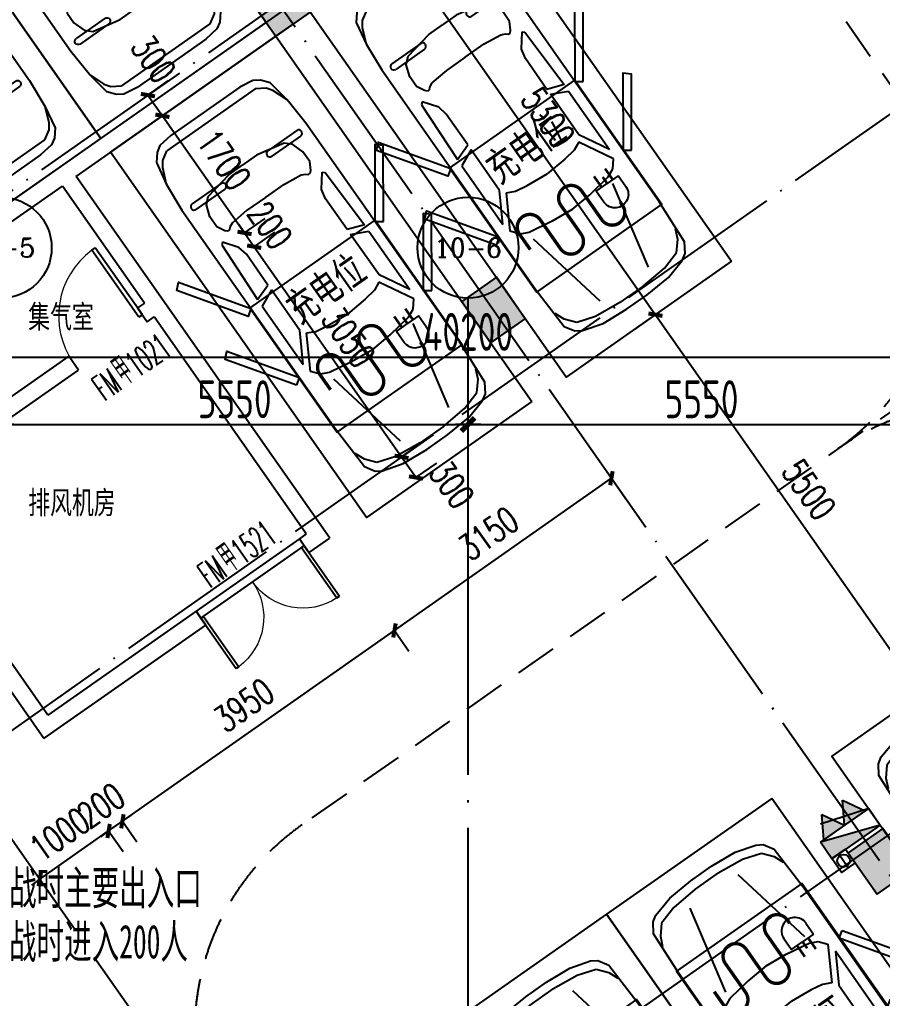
# Model space of a CAD drawing. Header units: millimetres. Extents: x 12325263 to 13848842, y -1463133 to 573208.
# Drawn here: x 12522446 to 12532703, y -1324169 to -1312538 of the extents above; entities that cross this region are included whole.
import ezdxf
from ezdxf.enums import TextEntityAlignment as Align

# ---------------------------------------------------------------- set-up
doc = ezdxf.new("R2010")
doc.units = ezdxf.units.MM
doc.header["$LTSCALE"] = 1000
for name, pattern in [('DASHED2', [0.375, 0.25, -0.125]), ('DOTE', [2.4200000000000004, 2, -0.2, 0.02, -0.2]), ('地下室负三层平面图$0$-3F平面$0$$AUDIT_BAD_LTYPE2', [0]), ('地下室轴网$0$DOTE', [2.4200000000000004, 2, -0.2, 0.02, -0.2])]:
    doc.linetypes.add(name, pattern=pattern)
for name, color, linetype in [('#s-灭火器', 20, 'Continuous'), ('A-ANNO-DIMS', 83, 'Continuous'), ('A-ANNO-TEXT', 7, 'Continuous'), ('A-WALL', 5, 'Continuous'), ('A-WALL-PATT', 8, 'Continuous'), ('AXIS', 3, 'Continuous'), ('AXIS_TEXT', 7, 'Continuous'), ('DOOR_FIRE', 1, 'Continuous'), ('DOOR_FIRE_TEXT', 7, 'Continuous'), ('DOTE', 16, 'DOTE'), ('EQUIP_消火栓', 7, 'Continuous'), ('G-合 -3F地下室墙柱$0$COLUMN', 6, 'Continuous'), ('PUB_DIM', 83, 'Continuous'), ('PUB_HATCH', 8, 'Continuous'), ('VPIPE-消防中', 3, 'Continuous'), ('人防墙', 6, 'Continuous'), ('地下室轴网$0$DIM-AXISDOWN', 16, 'Continuous'), ('水条件', 1, 'Continuous'), ('车道中心线', 6, 'Continuous'), ('酒店机动车位', 153, 'Continuous')]:
    doc.layers.add(name, color=color, linetype=linetype)
doc.layers.add('人防文字', color=3, linetype='Continuous', lineweight=15)
doc.styles.add('_TCH_AXIS', font='COMPLEX', dxfattribs={"bigfont": 'GBCBIG'})
doc.styles.add('_TCH_DIM_T3', font='SIMPLEX.shx', dxfattribs={"width": 0.7058823529411765, "bigfont": 'GBCBIG.shx'})
doc.styles.add('_TCH_WINDOW', font='SIMPLEX', dxfattribs={"width": 0.7, "height": 3.5, "bigfont": 'GBCBIG'})
doc.styles.add('COMPLEX', font='COMPLEX')
doc.styles.add('TITXV', font='', dxfattribs={"width": 0.7})
doc.styles.add('YQ_DIM', font='SUPEROS.SHX', dxfattribs={"width": 0.8, "bigfont": 'HZDX.SHX'})
doc.styles.add('标注宋体', font='', dxfattribs={"width": 0.6})
doc.styles.add('黑体', font='simhei.ttf', dxfattribs={"width": 0.7})
doc.styles.get('TITXV').set_extended_font_data('SimSun')
doc.styles.get('标注宋体').set_extended_font_data('NSimSun')
doc.dimstyles.new('_TCH_ARCH&&120', dxfattribs={"dimtxt": 306, "dimasz": 120, "dimexe": 300, "dimexo": 360, "dimgap": 147, "dimtad": 1, "dimdec": 0, "dimzin": 0, "dimdsep": 46, "dimtxsty": '_TCH_DIM_T3', "dimblk": 'ARCHTICK', "dimcen": 0.09, "dimclrt": 7, "dimazin": 2, "dimtfac": 1, "dimtdec": 0, "dimtix": 1, "dimtmove": 2, "dimatfit": 3, "dimfxl": 1, "dimfxlon": 1, "dimtolj": 1, "dimtzin": 0, "dimarcsym": 0})
doc.dimstyles.new('yq150', dxfattribs={"dimscale": 150, "dimtxt": 3, "dimasz": 1, "dimexe": 1.5, "dimexo": 2, "dimgap": 0.5, "dimtad": 1, "dimdec": 0, "dimdsep": 46, "dimtxsty": 'YQ_DIM', "dimblk": 'adgshgYQTICK', "dimcen": 0, "dimclrd": 256, "dimclre": 256, "dimclrt": 7, "dimadec": 1, "dimazin": 2, "dimtfac": 1, "dimtdec": 0, "dimtix": 1, "dimtmove": 2, "dimatfit": 2, "dimfxl": 1, "dimtolj": 1, "dimtzin": 0, "dimarcsym": 0})

# ---------------------------------------------------------------- blocks, each defined once
blk = doc.blocks.new('asdgafgf20230228-rf3')
at = {"layer": '人防文字', "style": '标注宋体', "width": 0.6}
for s, p in [('战时主要出入口', (-20655.55906271935, 37281.57346089603)), ('战时进入200人', (-20655.55906271935, 36643.9378837815))]:
    blk.add_text(s, height=400, dxfattribs=at).set_placement(p)
blk = doc.blocks.new('asdgg_AXISO')
blk.add_circle((0, 0), 0.5)
at = {"layer": 'AXIS_TEXT', "style": 'COMPLEX'}
blk.add_attdef('A', text='', height=0.56, dxfattribs=at).set_placement((-0.25, -0.28), (0.25, -0.28), align=Align.FIT)
blk = doc.blocks.new('adgshgYQTICK')
blk.add_line((-1, 1.110223024625157e-16), (1, 1.110223024625157e-16))
at = {"const_width": 0.4}
blk.add_lwpolyline([(0.5303300858899105, 0.5303300858899106), (-0.5303300858899106, -0.5303300858899105)], dxfattribs=at)
blk = doc.blocks.new('*D1287')
at = {"layer": 'AXIS', "lineweight": -2, "transparency": 16777216}
for p, q in [((144711.1734579781, 113378.3628721326), (144153.4447473076, 116554.7702354298)), ((104745.8088960349, 109406.948076952), (144044.6161756143, 116307.2195497446)), ((105116.8864244165, 106426.2096589429), (104559.157713746, 109602.6170222401))]:
    blk.add_line(p, q, dxfattribs=at)
at = {"layer": 'Defpoints', "color": 0, "transparency": 16777216}
for p in [(144192.3560526054, 116333.1604199431), (144763.0551983751, 113082.8831181504, -1.230950330997948e-06), (105168.7681648135, 106130.7299049607, -1.242866858092498e-06)]:
    blk.add_point(p, dxfattribs=at)
at = {"layer": 'AXIS', "lineweight": -2, "transparency": 16777216, "xscale": 150, "yscale": 150, "zscale": 150}
for p, rotation in [((144192.3560526054, 116333.1604199431), 9.958750733870078), ((104598.0690190438, 109381.0072067535), 189.9587507338701)]:
    blk.add_blockref('adgshgYQTICK', p, dxfattribs=dict(at, rotation=rotation))
at = {"layer": 'AXIS', "color": 7, "transparency": 16777216, "insert": (124343.3307954276, 113152.5635673305), "char_height": 450, "attachment_point": 5, "rotation": 9.958750733870081, "style": 'YQ_DIM'}
blk.add_mtext('\\A1;40200', dxfattribs=at)
blk = doc.blocks.new('*D1290')
at = {"layer": 'AXIS', "lineweight": -2, "transparency": 16777216}
for p, q in [((119447.6544924965, 108942.4740686497), (119028.2770928014, 111330.9354027824)), ((114831.9785909477, 110365.687308248), (118919.4485211087, 111083.384717097)), ((115064.7048083535, 108172.894919403), (114645.3274086584, 110561.3562535357))]:
    blk.add_line(p, q, dxfattribs=at)
at = {"layer": 'Defpoints', "color": 0, "transparency": 16777216}
for p in [(119067.1883980997, 111109.3255872958), (119499.5362328943, 108646.9943146677, -1.238504494074893e-06), (115116.5865487512, 107877.415165421, -1.239815060378991e-06)]:
    blk.add_point(p, dxfattribs=at)
at = {"layer": 'AXIS', "lineweight": -2, "transparency": 16777216, "xscale": 150, "yscale": 150, "zscale": 150}
for p, rotation in [((119067.1883980997, 111109.3255872958), 9.958750734015279), ((114684.2387139567, 110339.7464380492), 189.9587507340153)]:
    blk.add_blockref('adgshgYQTICK', p, dxfattribs=dict(at, rotation=rotation))
at = {"layer": 'AXIS', "color": 7, "transparency": 16777216, "insert": (116823.8318156305, 111020.0157666546), "char_height": 450, "attachment_point": 5, "rotation": 9.95875073401528, "style": 'YQ_DIM'}
blk.add_mtext('\\A1;4450', dxfattribs=at)
blk = doc.blocks.new('*D1291')
at = {"layer": 'AXIS', "lineweight": -2, "transparency": 16777216}
for p, q in [((124914.0299410882, 109902.2862658596), (124494.6525387765, 112290.7476152305)), ((119214.9282724766, 111135.2664727298), (124385.8239670779, 112043.1969295477)), ((119447.6544925036, 108942.474068651), (119028.277090192, 111330.9354180219))]:
    blk.add_line(p, q, dxfattribs=at)
at = {"layer": 'Defpoints', "color": 0, "transparency": 16777216}
for p in [(124533.5638440695, 112069.1377997431), (124965.9116814788, 109606.8065118763, -1.23686996756166e-06), (119499.5362328943, 108646.9943146677, -1.238504494074893e-06)]:
    blk.add_point(p, dxfattribs=at)
at = {"layer": 'AXIS', "lineweight": -2, "transparency": 16777216, "xscale": 150, "yscale": 150, "zscale": 150}
for p, rotation in [((124533.5638440695, 112069.1377997431), 9.958750732640985), ((119067.188395485, 111109.3256025344), 189.958750732641)]:
    blk.add_blockref('adgshgYQTICK', p, dxfattribs=dict(at, rotation=rotation))
at = {"layer": 'AXIS', "color": 7, "transparency": 16777216, "insert": (121748.4943793865, 111884.711455122), "char_height": 450, "attachment_point": 5, "rotation": 9.958750732640983, "style": 'YQ_DIM'}
blk.add_mtext('\\A1;5550', dxfattribs=at)
blk = doc.blocks.new('*D1292')
at = {"layer": 'AXIS', "lineweight": -2, "transparency": 16777216}
for p, q in [((130380.4053899115, 110862.0984630681), (129961.0279900443, 113250.5597986217)), ((124681.3037235064, 112095.0786561199), (129852.1994183438, 113003.0091129396)), ((124914.0299410904, 109902.28626586), (124494.6525412232, 112290.7476014135))]:
    blk.add_line(p, q, dxfattribs=at)
at = {"layer": 'Defpoints', "color": 0, "transparency": 16777216}
for p in [(129999.9392953357, 113028.9499831339), (130432.2871303, 110566.6187090845, -1.23523544104756e-06), (124965.9116814788, 109606.8065118763, -1.23686996756166e-06)]:
    blk.add_point(p, dxfattribs=at)
at = {"layer": 'AXIS', "lineweight": -2, "transparency": 16777216, "xscale": 150, "yscale": 150, "zscale": 150}
for p, rotation in [((129999.9392953357, 113028.9499831339), 9.958750732213925), ((124533.5638465145, 112069.1377859257), 189.9587507322139)]:
    blk.add_blockref('adgshgYQTICK', p, dxfattribs=dict(at, rotation=rotation))
at = {"layer": 'AXIS', "color": 7, "transparency": 16777216, "insert": (127214.8698305366, 112844.5236385135), "char_height": 450, "attachment_point": 5, "rotation": 9.958750732213922, "style": 'YQ_DIM'}
blk.add_mtext('\\A1;5550', dxfattribs=at)
blk = doc.blocks.new('asdfasdgdrg')
at = {"layer": '车道中心线', "linetype": 'DASHED2', "ltscale": 2}
for p, q in [((-72778.13695040718, 8923.292491049506), (-59599.64022047445, -9868.7422033865)), ((-55744.39410283603, 4868.515648598783), (-74078.34190646559, -7988.733454259345))]:
    blk.add_line(p, q, dxfattribs=at)
for centre, start, end in [((-69435.27684250101, -1068.468341067899), 305.0412492468175, 35.04124922823592), ((-65990.28069886193, -5980.901706549805), 35.04124922823592, 125.0412492468176), ((-72355.84170938656, -10444.94864659547), 125.0412492468176, 180)]:
    blk.add_arc(centre, 3000, start, end, dxfattribs=at)
blk = doc.blocks.new('asdfsfsdf')
at = {"color": 253, "linetype": '地下室负三层平面图$0$-3F平面$0$$AUDIT_BAD_LTYPE2', "transparency": 33554559, "extrusion": (0.0004477907748714072, 3.529959095306893e-16, 0.999999899741706)}
for p, q in [((-168.7499837987125, -110.000000001397, 0.07556469346370548), (-499.9999510645866, -141.1764707579277, 0.2238953878532797)), ((168.7499823644757, -109.9999999995343, -0.07556469305539444), (-168.7499837987125, -110.000000001397, 0.07556469346370548)), ((168.7499823644757, -109.9999999995343, -0.07556469305539444), (499.999950107187, -141.1764707579277, -0.2238953876585836)), ((-724.9999280292541, -211.764705659356, 0.3246483119859617), (-824.9999170508236, -329.4117646231316, 0.3694273889297957)), ((-499.9999510645866, -141.1764707579277, 0.2238953878532797), (-724.9999280292541, -211.764705659356, 0.3246483119859617)), ((499.999950107187, -141.1764707579277, -0.2238953876585836), (724.9999261181802, -211.7647058977745, -0.3246483115967724)), ((724.9999261181802, -211.7647058977745, -0.3246483115967724), (824.9999175239354, -329.4117646231316, -0.3694273894917245)), ((-824.9999170508236, -329.4117646231316, 0.3694273889297957), (-874.99991251342, -447.0588235869072, 0.3918169277702976)), ((-349.9999665804207, -258.8235292448662, 0.1567267717199455), (-574.9999421145767, -1317.647058726754, 0.2574796953287081)), ((349.9999641925097, -258.8235292430036, -0.1567267711171998), (574.9999411571771, -1317.647058724891, -0.2574796952492556)), ((824.9999175239354, -329.4117646231316, -0.3694273894917245), (874.9999125096947, -447.0588235869072, -0.3918169281189517)), ((-274.9999726694077, -1364.705882550683, 0.1231424633135522), (-574.9999425914139, -1411.764705897775, 0.2574796953093296)), ((2.365559339523315e-07, -1341.176470519509), (-274.9999726694077, -1364.705882550683, 0.1231424633135522)), ((2.365559339523315e-07, -1341.176470519509), (274.9999717120081, -1364.705882312264, -0.1231424628849248)), ((274.9999717120081, -1364.705882312264, -0.1231424628849248), (574.9999416340142, -1411.764705897775, -0.2574796953464441)), ((-674.9999320898205, -1458.823529244866, 0.3022587728158986), (-749.9999260008335, -1552.941176654305, 0.3358430815717435)), ((-574.9999425914139, -1411.764705897775, 0.2574796953093296), (-674.9999320898205, -1458.823529244866, 0.3022587728158986)), ((574.9999416340142, -1411.764705897775, -0.2574796953464441), (674.9999316073954, -1458.823529481422, -0.3022587727170486)), ((674.9999316073954, -1458.823529481422, -0.3022587727170486), (749.9999240897596, -1552.941176414024, -0.3358430809488905)), ((-749.9999260008335, -1552.941176654305, 0.3358430815717435), (-524.9999480806291, -1952.941176654305, 0.2350901571286059)), ((749.9999240897596, -1552.941176414024, -0.3358430809488905), (524.9999452158809, -1952.941176415887, -0.2350901560785282)), ((-774.9999220632017, -2517.647058726754, 0.3470378507689607), (-774.9999220632017, -1670.588235379662, 0.3470378503031141)), ((-774.9999220632017, -1670.588235379662, 0.3470378503031141), (-574.9999421145767, -2023.529411557596, 0.257479695328853)), ((774.9999230131507, -1670.588235379662, -0.3470378509613082), (574.9999421108514, -2023.529411794152, -0.2574796950939764)), ((774.9999225363135, -2517.64705896331, -0.3470378506309664), (774.9999230131507, -1670.588235379662, -0.3470378509613082)), ((-274.9999731462449, -1882.35294127604, 0.1231424632944275), (2.365559339523315e-07, -1858.823529244866)), ((274.9999717120081, -1882.352941035759, -0.1231424628847421), (2.365559339523315e-07, -1858.823529244866)), ((-524.9999480806291, -1952.941176654305, 0.2350901571286059), (-424.9999581072479, -1905.882352830376, 0.1903110794088359)), ((-424.9999581072479, -1905.882352830376, 0.1903110794088359), (-274.9999731462449, -1882.35294127604, 0.1231424632944275)), ((424.999956196174, -1905.882352830376, -0.1903110785527894), (274.9999717120081, -1882.352941035759, -0.1231424628847421)), ((524.9999452158809, -1952.941176415887, -0.2350901560785282), (424.999956196174, -1905.882352830376, -0.1903110785527894)), ((-574.9999421145767, -2023.529411557596, 0.257479695328853), (-574.9999421145767, -2611.764705659356, 0.2574796952125222)), ((574.9999421108514, -2023.529411794152, -0.2574796950939764), (574.9999411571771, -2611.764705897775, -0.2574796951324972)), ((-574.9999421145767, -2611.764705659356, 0.2574796952125222), (-774.9999220632017, -2517.647058726754, 0.3470378507689607)), ((574.9999411571771, -2611.764705897775, -0.2574796951324972), (774.9999225363135, -2517.64705896331, -0.3470378506309664)), ((-774.9999215863645, -2611.764705899637, 0.3470378500898093), (-574.9999416377395, -2682.35294127604, 0.2574796952319682)), ((-749.9999255239964, -3388.235294345301, 0.3358430813588681), (-774.9999215863645, -2611.764705899637, 0.3470378500898093)), ((774.9999225363135, -2611.764705659356, -0.3470378507473485), (574.9999416340142, -2682.35294127604, -0.2574796952294666)), ((749.9999245665967, -3388.235294343438, -0.3358430809290396), (774.9999225363135, -2611.764705659356, -0.3470378507473485)), ((-574.9999416377395, -2682.35294127604, 0.2574796952319682), (-574.9999421145767, -3129.41176486155, 0.257479695562074)), ((574.9999416340142, -2682.35294127604, -0.2574796952294666), (574.9999416340142, -3129.411764621269, -0.2574796948800628)), ((-574.9999421145767, -3129.41176486155, 0.257479695562074), (-599.9999405629933, -3247.058823586907, 0.2686744650115782)), ((574.9999416340142, -3129.411764621269, -0.2574796948800628), (599.9999391268939, -3247.058823586907, -0.2686744647175814)), ((-599.9999405629933, -3247.058823586907, 0.2686744650115782), (-724.9999270755798, -3411.764705897775, 0.324648311792771)), ((599.9999391268939, -3247.058823586907, -0.2686744647175814), (724.9999275486916, -3411.764705897775, -0.3246483115377303)), ((-724.9999270755798, -3411.764705897775, 0.324648311792771), (-749.9999255239964, -3388.235294345301, 0.3358430813588681)), ((-599.9999405629933, -3482.352941274177, 0.2686744655939557), (-624.9999380558729, -3505.882353068795, 0.2798692348493339)), ((-574.9999421145767, -3482.35294127604, 0.2574796953293679), (-599.9999405629933, -3482.352941274177, 0.2686744655939557)), ((-549.9999470058829, -3505.882352830376, 0.2462849269087827), (-574.9999421145767, -3482.35294127604, 0.2574796953293679)), ((549.9999441411346, -3505.882352830376, -0.2462849258573907), (574.9999416340142, -3482.35294127604, -0.2574796952294021)), ((574.9999416340142, -3482.35294127604, -0.2574796952294021), (599.9999391268939, -3482.352941274177, -0.2686744647174983)), ((599.9999391268939, -3482.352941274177, -0.2686744647174983), (624.9999351911247, -3505.882352830376, -0.2798692334487053)), ((724.9999275486916, -3411.764705897775, -0.3246483115377303), (749.9999245665967, -3388.235294343438, -0.3358430809290396)), ((-624.9999380558729, -3505.882353068795, 0.2798692348493339), (-674.9999320898205, -3599.999999762978, 0.3022587729329561)), ((-674.9999320898205, -3599.999999762978, 0.3022587729329561), (-674.9999320898205, -3741.17647075979, 0.3022587729329017)), ((-499.9999496340752, -3529.41176486155, 0.2238953872139153), (-549.9999470058829, -3505.882352830376, 0.2462849269087827)), ((-274.9999731462449, -3552.941176415887, 0.1231424632950173), (-499.9999496340752, -3529.41176486155, 0.2238953872139153)), ((7.133930921554565e-07, -3552.941176654305), (-274.9999731462449, -3552.941176415887, 0.1231424632950173)), ((7.133930921554565e-07, -3552.941176654305), (274.9999726656824, -3552.941176415887, -0.1231424630783778)), ((274.9999726656824, -3552.941176415887, -0.1231424630783778), (499.999950107187, -3529.41176486155, -0.2238953881230394)), ((499.999950107187, -3529.41176486155, -0.2238953881230394), (549.9999441411346, -3505.882352830376, -0.2462849258573907)), ((624.9999351911247, -3505.882352830376, -0.2798692334487053), (674.9999311305583, -3600.000000001397, -0.3022587726192891)), ((674.9999311305583, -3600.000000001397, -0.3022587726192891), (674.9999316073954, -3741.176470281091, -0.3022587730655932)), ((-674.9999320898205, -3741.17647075979, 0.3022587729329017), (-624.9999380558729, -3882.352941037621, 0.2798692345000124)), ((674.9999316073954, -3741.176470281091, -0.3022587730655932), (624.9999351911247, -3882.352941037621, -0.2798692334484588)), ((-624.9999380558729, -3882.352941037621, 0.2798692345000124), (-549.9999460522085, -3952.941176414024, 0.2462849269474509)), ((-549.9999460522085, -3952.941176414024, 0.2462849269474509), (-199.9999792352319, -4023.529411794152, 0.08955815500490981)), ((549.9999450948089, -3952.941176654305, -0.2462849259351472), (199.9999801851809, -4023.529411553871, -0.08955815519579101)), ((624.9999351911247, -3882.352941037621, -0.2798692334484588), (549.9999450948089, -3952.941176654305, -0.2462849259351472)), ((-199.9999792352319, -4023.529411794152, 0.08955815500490981), (2.365559339523315e-07, -4023.529411553871)), ((199.9999801851809, -4023.529411553871, -0.08955815519579101), (2.365559339523315e-07, -4023.529411553871)), ((-874.9999120365828, -4352.941176656168, 0.3918169277909837), (-799.9999205116183, -4541.176470521372, 0.3582326202192607)), ((874.9999125096947, -4352.941176414024, -0.3918169282337609), (799.9999190755188, -4541.176470757928, -0.3582326193421601)), ((-799.9999205116183, -4541.176470521372, 0.3582326202192607), (-749.9999260008335, -4611.764706136193, 0.3358430813398884)), ((-749.9999260008335, -4611.764706136193, 0.3358430813398884), (-641.2499364260584, -4680.000000241678, 0.2871458345919543)), ((749.9999240897596, -4611.764706136193, -0.3358430808314997), (641.249935945496, -4680.000000001397, -0.2871458343748414)), ((799.9999190755188, -4541.176470757928, -0.3582326193421601), (749.9999240897596, -4611.764706136193, -0.3358430808314997)), ((641.249935945496, -4680.000000001397, -0.2871458343748414), (-641.2499364260584, -4680.000000241678, 0.2871458345919543))]:
    blk.add_line(p, q, dxfattribs=at)
for points in [[(-474.9999997620226, -23.52941179275513), (-149.9999997613286, -7.049211745248385e-29), (149.9999997613286, 7.049211745248385e-29), (474.9999992851854, -23.52941203117371), (724.9999997609804, -94.11764716915788), (799.9999992858793, -141.1764707565308), (875.0000002394273, -258.8235292453319), (899.9999983314156, -823.5294117927554), (899.99999928509, -4000.000000238419), (875.0000002394273, -4352.941176414491), (824.9999992870789, -4635.294117448852), (750.0000002408798, -4729.411765098573), (674.9999992854691, -4776.470588445664), (500.0000002381968, -4800.000000000001), (-500.000000715034, -4800.000000000001), (-674.9999997604438, -4776.470588210971), (-750.0000007158543, -4729.411765098573), (-825.0000007175906, -4635.294117927552), (-874.9999997607275, -4352.941176654772), (-900.0000007137389, -4000.000000238419), (-900.0000007156016, -823.5294117927554), (-874.999999285753, -258.8235297203065), (-800.0000007145284, -141.1764707602561), (-724.9999997591177, -94.11764669418336)], [(-981.91520381036, -1513.230591773987), (-1500.00000071459, -2253.132360218093), (-1425.335413217106, -2320.844957351685), (-900.0000007156016, -1570.588235139847)]]:
    blk.add_lwpolyline(points, close=True, dxfattribs=at)
for points, elevation in [([(981.915204765897, -1513.230591773987), (1499.999998807242, -2253.132359979675), (1425.335412263431, -2320.844957351685), (899.9999988082526, -1570.588235378266)], 1.176665431756874e-10), ([(-900.0000007156016, -2570.588235378266), (-981.9152042871972, -2513.230591535569), (-1500.00000071459, -3253.132359743119), (-1425.335413217105, -3320.844957351685)], -1.149049744242348e-10), ([(981.915204765897, -2513.230591773987), (1499.99999785543, -3253.132359743119), (1425.335412265294, -3320.844957351685), (899.9999992850899, -2570.588235378266)], 1.171056029924955e-10)]:
    blk.add_lwpolyline(points, close=True, dxfattribs=dict(at, elevation=elevation))
blk = doc.blocks.new('车位')
h = blk.add_hatch()
h.set_pattern_fill('ANSI31', color=256, scale=999.9999999999999, angle=-2.394345736421314e-08)
h.set_pattern_definition([(44.99999997605653, (-2400.000001788139, -5299.987687110901), (-1122.532014664547, 1122.532015602742), [])])
h.paths.add_polyline_path([(1879.999998450279, -3854.664422988892), (1879.999998569489, -3694.664422988892), (1719.999998450279, -3694.664423465729), (1559.999998569489, -3694.664422988892), (1559.999998569489, -3854.664422988892, 0.9898630017247371)])
for p, q in [((399.9999972712249, -1099.999999266118), (399.9999972712249, -1099.999999266118)), ((860.0160205308348, -1059.999999538064), (440.0000015441328, -1059.999999726191)), ((860.0160163957626, -1139.999999061227), (439.9999974090606, -1139.999999249354)), ((1499.999997032806, -1100.000607695431), (1499.999997032806, -1100.000607695431)), ((1959.999996932223, -1140), (1539.779563577846, -1140.000000188127)), ((1960.220432037488, -1060.000607967377), (1539.99999868311, -1060.000607678667)), ((1999.999996913597, -1099.999999981374), (1999.999996913597, -1099.999999981374)), ((1879.999998569489, -3694.664422988892), (1719.999998450279, -3694.664423465729)), ((1879.999998450279, -3854.664422988892), (1879.999998569489, -3694.664422988892))]:
    blk.add_line(p, q)
for points in [[(2399.999996781349, -5300.000001430511), (-2.741813659667969e-06, -5299.999999046326), (0, 0), (2399.999999880791, -9.5367431640625e-07)], [(289.9999990463257, -2468.601806640625), (2109.999998927116, -2468.601807117462), (2109.99999833107, -4269.228533267975), (289.9999980926514, -4269.228532314301)]]:
    blk.add_lwpolyline(points, close=True)
at = {"const_width": 39.99999999999999}
blk.add_lwpolyline([(519.9999985694885, -3813.032121181488), (519.9999986886978, -3590.069902896881, -1), (819.9999984502792, -3590.069902420044), (819.9999982118607, -4010.994340896606, 1), (1119.999998450279, -4010.994340896606), (1119.999998569489, -3590.069902896881, -1), (1419.999998569489, -3590.069902896881), (1419.999998211861, -4010.994341373444, 1), (1719.999998450279, -4010.994341373444), (1719.999998211861, -3963.042503356934)], format="xyb", dxfattribs=at)
at = {"const_width": 30}
for points in [[(1639.999998211861, -3694.664422988892), (1639.99999833107, -3534.203485965729)], [(1719.999998450279, -3694.664423465729), (1719.99999833107, -3599.861834049225)], [(1799.999998688698, -3694.664422988892), (1799.999998450279, -3534.203485488892)]]:
    blk.add_lwpolyline(points, dxfattribs=at)
blk.add_lwpolyline([(1879.99999833107, -3851.403974533081, -1), (1559.999998569489, -3854.664422988892), (1559.999998569489, -3694.664422988892), (1719.999998450279, -3694.664423465729)], format="xyb")
for centre, radius, start, end in [((439.999996913597, -1099.999998772517), 39.99999999999999, 90, 180), ((439.999996913597, -1099.999998772517), 39.99999999999999, 180, 270), ((859.9999972712249, -1100.000002399087), 39.99999999999998, 0, 90), ((859.9999972712249, -1100.000002399087), 39.99999999999998, 270, 0), ((1539.999996555969, -1100.000607678667), 39.99999999999999, 90, 180), ((1539.999996555969, -1100.000607678667), 39.99999999999999, 180, 270), ((1959.999997390434, -1100.000000476837), 39.99999999999999, 0, 90), ((1959.999996913597, -1100.0006108284), 39.99999999999998, 0, 90), ((1959.999997390434, -1100.000000476837), 39.99999999999999, 270, 0), ((1959.999996913597, -1100.0006108284), 39.99999999999998, 270, 0)]:
    blk.add_arc(centre, radius, start, end)
at = {"xscale": -1, "rotation": 180}
blk.add_blockref('asdfsfsdf', (1200.000000184402, -5050.000001905253), dxfattribs=at)
at = {"insert": (661.5946944952011, -2614.821184158325), "char_height": 349.9999999999999, "attachment_point": 1, "rotation": 359.99999997605653, "style": '黑体'}
blk.add_mtext_dynamic_manual_height_columns('充电位', width=1328.110077857971, gutter_width=1750, heights=[0], dxfattribs=at)
blk = doc.blocks.new('管位')
at = {"layer": '水条件'}
blk.add_line((12573125.95161151, 675360.3646074757), (12573125.95161151, 675160.3646074757), dxfattribs=at)
blk.add_lwpolyline([(12573025.95161151, 675360.3646074757), (12573225.95161151, 675360.3646074757), (12573225.95161151, 675160.3646074757), (12573025.95161151, 675160.3646074757)], close=True, dxfattribs=at)
blk = doc.blocks.new('灭火器')
at = {"layer": '#s-灭火器', "ltscale": 1000}
for points in [[(292444.1076592965, 59706.6250948105), (292144.1076592965, 59706.6250948105), (292294.1076592965, 59446.81747367606)], [(292744.1076592965, 59706.6250948105), (292444.1076592965, 59706.6250948105), (292594.1076592965, 59446.81747367606)]]:
    blk.add_hatch(color=256, dxfattribs=at).paths.add_polyline_path(points)
for points in [[(292294.1076592965, 59446.81747367606), (292444.1076592965, 59706.6250948105), (292144.1076592965, 59706.6250948105)], [(292594.1076592965, 59446.81747367606), (292744.1076592965, 59706.6250948105), (292444.1076592965, 59706.6250948105)]]:
    blk.add_lwpolyline(points, close=True, dxfattribs=at)
blk = doc.blocks.new('$TWTSYS$00000508')
for p, q in [((-0.5, 0.5), (0.3236161731911125, 1.224064056863426)), ((-0.5, 0.5), (-0.5, -0.5)), ((-0.5, -0.5), (0.5, 0.5)), ((0.5, 0.5), (-0.5, 0.5)), ((0.5, -0.5), (0.5, 0.5)), ((-0.5, -0.5), (0.5, -0.5))]:
    blk.add_line(p, q)
blk.add_solid([(0.5, -0.5), (0.5, 0.5), (-0.5, -0.5)])
blk = doc.blocks.new('消火栓')
at = {"layer": '#s-灭火器', "rotation": 180.0000000000001}
blk.add_blockref('灭火器', (12864422.05702452, 734931.81413663), dxfattribs=at)
at = {"layer": 'EQUIP_消火栓', "xscale": 700, "yscale": 240, "zscale": 700}
blk.add_blockref('$TWTSYS$00000508', (12571977.94936522, 675105.1890418193), dxfattribs=at)
blk = doc.blocks.new('asdfsadfasdfsa')
at = {"layer": 'VPIPE-消防中'}
blk.add_circle((-25956.00315825082, 32904.14517957624), 75, dxfattribs=at)
at = {"xscale": -1, "rotation": 34.73443415434294}
blk.add_blockref('消火栓', (10690455.40390172, 6641604.013252579), dxfattribs=at)
at = {"layer": '水条件', "rotation": 34.73443415434289}
blk.add_blockref('管位', (-9973827.584317554, -7685860.248158249), dxfattribs=at)
blk = doc.blocks.new('_FZH')
blk.add_lwpolyline([(-0.5, -0.5), (0.5, -0.5), (0.5, 0.5), (-0.5, 0.5)], close=True)
at = {"layer": 'PUB_HATCH'}
blk.add_solid([(-0.5, -0.5), (0.5, -0.5), (-0.5, 0.5), (0.5, 0.5)], dxfattribs=at)
blk = doc.blocks.new('asdggG-合 -3F地下室墙柱')
at = {"layer": 'G-合 -3F地下室墙柱$0$COLUMN', "color": 2}
for p, xscale, yscale, zscale, rotation in [((711564484.3996896, 2542255144.363174), 500.0000011366396, 599.9999985822756, 599.9999985822756, 45.0000000869341), ((711567631.0248663, 2542251997.737999), 499.9999998722342, 599.9999986665694, 599.9999986665694, 45), ((711573287.8791126, 2542246340.883752), 499.9999989450035, 599.9999993409189, 599.9999993409189, 44.9999998744285)]:
    blk.add_blockref('_FZH', p, dxfattribs=dict(at, xscale=xscale, yscale=yscale, zscale=zscale, rotation=rotation))
blk = doc.blocks.new('asdfds')
at = {"layer": '地下室轴网$0$DIM-AXISDOWN', "linetype": '地下室轴网$0$DOTE'}
for p, q in [((711584000.5468357, 2542274660.51035), (711552746.427116, 2542243406.390613)), ((711587712.8574371, 2542270948.199748), (711556458.7377176, 2542239694.080012)), ((711551332.2135513, 2542268296.549313), (711578308.3372536, 2542241320.425611)), ((711592662.6049054, 2542265998.45228), (711561408.4851857, 2542234744.332543)), ((711545463.2272694, 2542262427.563028), (711572439.3509715, 2542235451.439326))]:
    blk.add_line(p, q, dxfattribs=at)
blk = doc.blocks.new('_ArchTick')
at = {"color": 0, "linetype": 'ByBlock', "const_width": 0.4}
blk.add_lwpolyline([(-0.5, -0.5), (0.5, 0.5)], dxfattribs=at)
blk = doc.blocks.new('*D3421')
at = {"layer": 'Defpoints', "color": 0, "transparency": 16777216}
for p in [(12527158.82240114, -1317979.533439855), (12525960.7536179, -1318453.300351436), (12526133.00284703, -1318698.921195155)]:
    blk.add_point(p, dxfattribs=at)
at = {"layer": 'PUB_DIM', "color": 0, "lineweight": -2, "transparency": 16777216}
for p, q in [((12526985.75443312, -1317734.48676216), (12527232.1948402, -1317561.662788828)), ((12526986.57317201, -1317733.912596136), (12527158.82240114, -1317979.533439855)), ((12527158.00366224, -1317980.107605879), (12527404.44406932, -1317807.283632547))]:
    blk.add_line(p, q, dxfattribs=at)
at = {"layer": 'PUB_DIM', "color": 0, "lineweight": -2, "transparency": 16777216, "xscale": 120, "yscale": 120, "zscale": 120}
for p, rotation in [((12526986.57317201, -1317733.912596136), 125.0412492705716), ((12527158.82240114, -1317979.533439855), 305.0412492705715)]:
    blk.add_blockref('_ArchTick', p, dxfattribs=dict(at, rotation=rotation))
at = {"layer": 'PUB_DIM', "color": 7, "transparency": 16777216, "insert": (12527584.96186738, -1318064.695140805), "char_height": 306, "attachment_point": 5, "rotation": 305.0412492705716, "style": '_TCH_DIM_T3'}
blk.add_mtext('\\A1;300', dxfattribs=at)
blk = doc.blocks.new('*D3422')
at = {"layer": 'Defpoints', "color": 0, "transparency": 16777216}
for p in [(12524209.5466476, -1315956.14587501), (12526986.57317201, -1317733.912596136), (12525960.7536179, -1318453.300351437)]:
    blk.add_point(p, dxfattribs=at)
at = {"layer": 'PUB_DIM', "color": 0, "lineweight": -2, "transparency": 16777216}
for p, q in [((12525234.54746281, -1315237.332285733), (12525480.98786989, -1315064.5083124)), ((12525235.36620171, -1315236.758119709), (12526986.57317201, -1317733.912596136)), ((12526985.75443312, -1317734.48676216), (12527232.1948402, -1317561.662788828))]:
    blk.add_line(p, q, dxfattribs=at)
at = {"layer": 'PUB_DIM', "color": 0, "lineweight": -2, "transparency": 16777216, "xscale": 120, "yscale": 120, "zscale": 120}
for p, rotation in [((12525235.36620171, -1315236.758119709), 125.0412492705475), ((12526986.57317201, -1317733.912596136), 305.0412492705474)]:
    blk.add_blockref('_ArchTick', p, dxfattribs=dict(at, rotation=rotation))
at = {"layer": 'PUB_DIM', "color": 7, "transparency": 16777216, "insert": (12526356.59135504, -1316313.085550615), "char_height": 306, "attachment_point": 5, "rotation": 305.04124927054744, "style": '_TCH_DIM_T3'}
blk.add_mtext('\\A1;3050', dxfattribs=at)
blk = doc.blocks.new('*D3423')
at = {"layer": 'Defpoints', "color": 0, "transparency": 16777216}
for p in [(12525235.36620171, -1315236.758119708), (12524094.71344223, -1315792.398095521), (12524209.54664759, -1315956.145875011)]:
    blk.add_point(p, dxfattribs=at)
at = {"layer": 'PUB_DIM', "color": 0, "lineweight": -2, "transparency": 16777216}
for p, q in [((12525120.53299634, -1315073.010340218), (12525051.63307342, -1314974.761672945)), ((12525119.71425745, -1315073.584506243), (12525366.15466453, -1314900.76053291)), ((12525120.53299634, -1315073.010340218), (12525235.36620171, -1315236.758119708)), ((12525234.54746281, -1315237.332285732), (12525480.98786989, -1315064.508312399)), ((12525235.36620171, -1315236.758119708), (12525304.26612463, -1315335.006786983))]:
    blk.add_line(p, q, dxfattribs=at)
at = {"layer": 'PUB_DIM', "color": 0, "lineweight": -2, "transparency": 16777216, "xscale": 120, "yscale": 120, "zscale": 120}
for p, rotation in [((12525120.53299634, -1315073.010340218), 305.0412492705865), ((12525235.36620171, -1315236.758119708), 125.0412492705865)]:
    blk.add_blockref('_ArchTick', p, dxfattribs=dict(at, rotation=rotation))
at = {"layer": 'PUB_DIM', "color": 7, "transparency": 16777216, "insert": (12525423.57126721, -1314982.634422654), "char_height": 306, "attachment_point": 5, "rotation": 305.0412492705865, "style": '_TCH_DIM_T3'}
blk.add_mtext('\\A1;200', dxfattribs=at)
blk = doc.blocks.new('*D3424')
at = {"layer": 'Defpoints', "color": 0, "transparency": 16777216}
for p in [(12523118.6312095, -1314400.541988187), (12525120.53299634, -1315073.010340218), (12524094.71344223, -1315792.39809552)]:
    blk.add_point(p, dxfattribs=at)
at = {"layer": 'PUB_DIM', "color": 0, "lineweight": -2, "transparency": 16777216}
for p, q in [((12524143.63202472, -1313681.728398911), (12524390.0724318, -1313508.904425577)), ((12524144.45076361, -1313681.154232886), (12525120.53299634, -1315073.010340218)), ((12525119.71425745, -1315073.584506243), (12525366.15466453, -1314900.76053291))]:
    blk.add_line(p, q, dxfattribs=at)
at = {"layer": 'PUB_DIM', "color": 0, "lineweight": -2, "transparency": 16777216, "xscale": 120, "yscale": 120, "zscale": 120}
for p, rotation in [((12524144.45076361, -1313681.154232886), 125.0412492705356), ((12525120.53299634, -1315073.010340218), 305.0412492705355)]:
    blk.add_blockref('_ArchTick', p, dxfattribs=dict(at, rotation=rotation))
at = {"layer": 'PUB_DIM', "color": 7, "transparency": 16777216, "insert": (12524878.11354816, -1314204.832479244), "char_height": 306, "attachment_point": 5, "rotation": 305.04124927053556, "style": '_TCH_DIM_T3'}
blk.add_mtext('\\A1;1700', dxfattribs=at)
blk = doc.blocks.new('*D3425')
at = {"layer": 'Defpoints', "color": 0, "transparency": 16777216}
for p in [(12524144.45076361, -1313681.154232887), (12522946.38198981, -1314154.921157933), (12523118.6312095, -1314400.541988187)]:
    blk.add_point(p, dxfattribs=at)
at = {"layer": 'PUB_DIM', "color": 0, "lineweight": -2, "transparency": 16777216}
for p, q in [((12523971.38280503, -1313436.107568658), (12524217.82321211, -1313263.283595324)), ((12523972.20154393, -1313435.533402633), (12524144.45076361, -1313681.154232887)), ((12524143.63202472, -1313681.728398912), (12524390.0724318, -1313508.904425578))]:
    blk.add_line(p, q, dxfattribs=at)
at = {"layer": 'PUB_DIM', "color": 0, "lineweight": -2, "transparency": 16777216, "xscale": 120, "yscale": 120, "zscale": 120}
for p, rotation in [((12523972.20154393, -1313435.533402633), 125.0412492704945), ((12524144.45076361, -1313681.154232887), 305.0412492704946)]:
    blk.add_blockref('_ArchTick', p, dxfattribs=dict(at, rotation=rotation))
at = {"layer": 'PUB_DIM', "color": 7, "transparency": 16777216, "insert": (12524037.30541406, -1313005.872087066), "char_height": 306, "attachment_point": 5, "rotation": 305.0412492704946, "style": '_TCH_DIM_T3'}
blk.add_mtext('\\A1;300', dxfattribs=at)
blk = doc.blocks.new('*D3426')
at = {"layer": 'Defpoints', "color": 0, "transparency": 16777216}
for p in [(12522735.23234539, -1321081.713064284), (12521916.5353867, -1321655.849679899), (12523504.94584395, -1322179.295213196)]:
    blk.add_point(p, dxfattribs=at)
at = {"layer": 'PUB_DIM', "color": 0, "lineweight": -2, "transparency": 16777216}
for p, q in [((12522686.24888526, -1322753.431828811), (12523504.94584395, -1322179.295213196)), ((12523504.37167793, -1322178.476474302), (12523677.19565119, -1322424.91688143)), ((12523504.94584395, -1322179.295213196), (12523603.19451125, -1322110.395290301)), ((12522686.24888526, -1322753.431828811), (12522588.00021797, -1322822.331751707)), ((12522685.67471924, -1322752.613089916), (12522858.4986925, -1322999.053497044))]:
    blk.add_line(p, q, dxfattribs=at)
at = {"layer": 'PUB_DIM', "color": 0, "lineweight": -2, "transparency": 16777216, "xscale": 120, "yscale": 120, "zscale": 120}
for p, rotation in [((12523504.94584395, -1322179.295213196), 215.0412492543541), ((12522686.24888526, -1322753.431828811), 35.0412492543541)]:
    blk.add_blockref('_ArchTick', p, dxfattribs=dict(at, rotation=rotation))
at = {"layer": 'PUB_DIM', "color": 7, "transparency": 16777216, "insert": (12522923.34755737, -1322220.741852771), "char_height": 306, "attachment_point": 5, "rotation": 35.04124925435413, "style": '_TCH_DIM_T3'}
blk.add_mtext('\\A1;1000', dxfattribs=at)
blk = doc.blocks.new('*D3427')
at = {"layer": 'Defpoints', "color": 0, "transparency": 16777216}
for p in [(12522898.98012421, -1320966.879859461), (12522735.23234539, -1321081.713064286), (12523668.69362278, -1322064.462008371)]:
    blk.add_point(p, dxfattribs=at)
at = {"layer": 'PUB_DIM', "color": 0, "lineweight": -2, "transparency": 16777216}
for p, q in [((12523504.94584395, -1322179.295213196), (12523668.69362278, -1322064.462008371)), ((12523668.11945675, -1322063.643269476), (12523840.94343001, -1322310.083676605)), ((12523668.69362278, -1322064.462008371), (12523766.94229007, -1321995.562085476)), ((12523504.94584395, -1322179.295213196), (12523406.69717666, -1322248.195136093)), ((12523504.37167793, -1322178.476474302), (12523677.19565119, -1322424.91688143))]:
    blk.add_line(p, q, dxfattribs=at)
at = {"layer": 'PUB_DIM', "color": 0, "lineweight": -2, "transparency": 16777216, "xscale": 120, "yscale": 120, "zscale": 120}
for p, rotation in [((12523668.69362278, -1322064.462008371), 215.0412492543984), ((12523504.94584395, -1322179.295213196), 35.04124925439839)]:
    blk.add_blockref('_ArchTick', p, dxfattribs=dict(at, rotation=rotation))
at = {"layer": 'PUB_DIM', "color": 7, "transparency": 16777216, "insert": (12523414.56992612, -1321876.256942549), "char_height": 306, "attachment_point": 5, "rotation": 35.04124925439837, "style": '_TCH_DIM_T3'}
blk.add_mtext('\\A1;200', dxfattribs=at)
blk = doc.blocks.new('*D3428')
at = {"layer": 'Defpoints', "color": 0, "transparency": 16777216}
for p in [(12526133.00253616, -1318698.92141316), (12526902.71603472, -1319796.503562071), (12522898.98012421, -1320966.879859461)]:
    blk.add_point(p, dxfattribs=at)
at = {"layer": 'PUB_DIM', "color": 0, "lineweight": -2, "transparency": 16777216}
for p, q in [((12523668.69362277, -1322064.462008371), (12526902.71603472, -1319796.503562071)), ((12526902.1418687, -1319795.684823178), (12527074.96584196, -1320042.125230306)), ((12523668.11945675, -1322063.643269477), (12523840.94343001, -1322310.083676605))]:
    blk.add_line(p, q, dxfattribs=at)
at = {"layer": 'PUB_DIM', "color": 0, "lineweight": -2, "transparency": 16777216, "xscale": 120, "yscale": 120, "zscale": 120}
for p, rotation in [((12526902.71603472, -1319796.503562071), 35.04124925434959), ((12523668.69362277, -1322064.462008371), 215.0412492543496)]:
    blk.add_blockref('_ArchTick', p, dxfattribs=dict(at, rotation=rotation))
at = {"layer": 'PUB_DIM', "color": 7, "transparency": 16777216, "insert": (12525113.45502151, -1320684.86111699), "char_height": 306, "attachment_point": 5, "rotation": 35.04124925434958, "style": '_TCH_DIM_T3'}
blk.add_mtext('\\A1;3950', dxfattribs=at)
blk = doc.blocks.new('*D3429')
at = {"layer": 'Defpoints', "color": 0, "transparency": 16777216}
for p in [(12528712.0682072, -1316890.271680068), (12529481.78170576, -1317987.85382898), (12526133.00253616, -1318698.92141316)]:
    blk.add_point(p, dxfattribs=at)
at = {"layer": 'PUB_DIM', "color": 0, "lineweight": -2, "transparency": 16777216}
for p, q in [((12526902.71603472, -1319796.503562071), (12529481.78170576, -1317987.85382898)), ((12529481.20753973, -1317987.035090086), (12529654.031513, -1318233.475497214)), ((12526902.1418687, -1319795.684823178), (12527074.96584196, -1320042.125230306))]:
    blk.add_line(p, q, dxfattribs=at)
at = {"layer": 'PUB_DIM', "color": 0, "lineweight": -2, "transparency": 16777216, "xscale": 120, "yscale": 120, "zscale": 120}
for p, rotation in [((12529481.78170576, -1317987.85382898), 35.04124925435376), ((12526902.71603472, -1319796.503562071), 215.0412492543538)]:
    blk.add_blockref('_ArchTick', p, dxfattribs=dict(at, rotation=rotation))
at = {"layer": 'PUB_DIM', "color": 7, "transparency": 16777216, "insert": (12528019.999063, -1318646.557027292), "char_height": 306, "attachment_point": 5, "rotation": 35.04124925435376, "style": '_TCH_DIM_T3'}
blk.add_mtext('\\A1;3150', dxfattribs=at)
blk = doc.blocks.new('*D3686')
at = {"layer": 'A-ANNO-DIMS', "color": 0, "lineweight": -2, "transparency": 16777216}
for p, q in [((12526962.93483509, -1311704.605178319), (12526716.49442792, -1311877.429151526)), ((12526962.1160962, -1311705.179344343), (12530005.19602335, -1316044.495484243)), ((12530006.01476225, -1316043.921318219), (12529759.57435508, -1316216.745291426))]:
    blk.add_line(p, q, dxfattribs=at)
at = {"layer": 'Defpoints', "color": 0, "transparency": 16777216}
for p in [(12527867.35474841, -1311070.352684332), (12530910.43467556, -1315409.668824232), (12530005.19602335, -1316044.495484243)]:
    blk.add_point(p, dxfattribs=at)
at = {"layer": 'A-ANNO-DIMS', "color": 0, "lineweight": -2, "transparency": 16777216, "xscale": 120, "yscale": 120, "zscale": 120}
for p, rotation in [((12526962.1160962, -1311705.179344343), 125.0412492410179), ((12530005.19602335, -1316044.495484243), 305.041249241018)]:
    blk.add_blockref('_ArchTick', p, dxfattribs=dict(at, rotation=rotation))
at = {"layer": 'A-ANNO-DIMS', "color": 7, "transparency": 16777216, "insert": (12528729.27772805, -1313702.587607111), "char_height": 306, "attachment_point": 5, "rotation": 305.04124924101797, "style": '_TCH_DIM_T3'}
blk.add_mtext('\\A1;5300', dxfattribs=at)
blk = doc.blocks.new('*D3687')
at = {"layer": 'A-ANNO-DIMS', "color": 0, "lineweight": -2, "transparency": 16777216}
for p, q in [((12530006.01476225, -1316043.921318222), (12529759.57435508, -1316216.745291428)), ((12530005.19602335, -1316044.495484246), (12533163.10961754, -1320547.560062139)), ((12533163.92835644, -1320546.985896115), (12532917.48794927, -1320719.809869321))]:
    blk.add_line(p, q, dxfattribs=at)
at = {"layer": 'Defpoints', "color": 0, "transparency": 16777216}
for p in [(12530910.43467557, -1315409.668824232), (12534068.34826976, -1319912.733402126), (12533163.10961754, -1320547.560062139)]:
    blk.add_point(p, dxfattribs=at)
at = {"layer": 'A-ANNO-DIMS', "color": 0, "lineweight": -2, "transparency": 16777216, "xscale": 120, "yscale": 120, "zscale": 120}
for p, rotation in [((12530005.19602335, -1316044.495484246), 125.0412492410231), ((12533163.10961754, -1320547.560062139), 305.041249241023)]:
    blk.add_blockref('_ArchTick', p, dxfattribs=dict(at, rotation=rotation))
at = {"layer": 'A-ANNO-DIMS', "color": 7, "transparency": 16777216, "insert": (12531829.77448872, -1318123.777966012), "char_height": 306, "attachment_point": 5, "rotation": 305.041249241023, "style": '_TCH_DIM_T3'}
blk.add_mtext('\\A1;5500', dxfattribs=at)
blk = doc.blocks.new('$DorLib2D$00000001')
for p, q in [((0.45, 0.9750000000000001), (0.5000000000000002, 0.9750000000000001)), ((0.45, 0), (0.45, 0.9750000000000001)), ((0.5, 0), (0.5, 0.9750000000000001)), ((0.5, 0), (0.45, 0))]:
    blk.add_line(p, q)
at = {"lineweight": 13}
blk.add_arc((0.475, 0), 0.975, 91.4692835813538, 180, dxfattribs=at)
blk = doc.blocks.new('$DorLib2D$00000002')
for p, q in [((-0.5, -5.684341886080802e-17), (-0.5000000000000007, 0.4875)), ((-0.4750000000000007, 0.4875), (-0.5000000000000007, 0.4875)), ((-0.475, -2.842170943040401e-17), (-0.4750000000000007, 0.4875)), ((0.475, -2.842170943040401e-17), (0.4750000000000007, 0.4875)), ((0.4750000000000007, 0.4875), (0.5000000000000007, 0.4875)), ((0.5, -5.684341886080802e-17), (0.5000000000000007, 0.4875)), ((-0.5, -5.684341886080802e-17), (-0.475, -2.842170943040401e-17)), ((0.5, -5.684341886080802e-17), (0.475, -2.842170943040401e-17))]:
    blk.add_line(p, q)
at = {"lineweight": 13}
for centre, start, end in [((-0.4875, -4.263256414560601e-17), 0, 88.53071641864632), ((0.4875, -4.263256414560601e-17), 91.4692835813537, 180)]:
    blk.add_arc(centre, 0.4875, start, end, dxfattribs=at)
blk = doc.blocks.new('A$C29311F2C')
at = {"layer": 'AXIS'}
blk.add_line((124965.9116814788, 109606.8065118763, -5.969542126922672e-09), (124274.1551429685, 113546.5365653004, -5.866632672538546e-09), dxfattribs=at)
at = {"layer": 'DOTE', "linetype": 'DOTE', "ltscale": 1.5}
blk.add_line((132158.9167255796, 68640.80683679238, -6.807346790301347e-09), (124965.9116814788, 109606.8065118763, -6.046796094035006e-09), dxfattribs=at)
at = {"layer": 'AXIS'}
ref = blk.add_blockref('asdgg_AXISO', (124170.3916623071, 114137.4960732438, -5.851196253600619e-09), dxfattribs=dict(at, xscale=1200.000000000001, yscale=1200.000000000001, zscale=1200.000000000001, rotation=9.95875073357416))
ref.add_attrib('A', '10-6', dxfattribs={"layer": 'AXIS_TEXT', "height": 226.4891374367756, "rotation": 9.958750740943382, "style": '_TCH_AXIS'}).set_placement((123791.6251594499, 113956.0134663557, -5.734996964967995e-09), (124588.3270000871, 114095.9021644566, -5.734996964967995e-09), align=Align.FIT)
ref = blk.add_blockref('asdgg_AXISO', (118704.0162135977, 113177.6838755574, -7.485722767700492e-09), dxfattribs=dict(at, xscale=1200.000000000001, yscale=1200.000000000001, zscale=1200.000000000001, rotation=9.95875073357416))
ref.add_attrib('A', '10-5', dxfattribs={"layer": 'AXIS_TEXT', "height": 226.4891374367756, "rotation": 9.958750743873617, "style": '_TCH_AXIS'}).set_placement((118325.2497109864, 112996.2012691466, -7.369523477767037e-09), (119121.9515513871, 113136.0899672479, -7.369523477767037e-09), align=Align.FIT)
for p1, p2, distance, picture, middle in [((105168.7681648135, 106130.7299049607, -1.196643265776073e-08), (144763.0551983751, 113082.8831181504), 3300.000008110768, '*D1287', (124343.3307954276, 113152.5635673305, 1.230900425434737e-06)), ((124965.9116814788, 109606.8065118763, -5.969542126922672e-09), (130432.2871303, 110566.6187090845, -4.335015612822587e-09), 2499.999990712011, '*D1292', (127214.8698305366, 112844.5236385135, 1.230900425434737e-06)), ((119499.5362328943, 108646.9943146677, -7.604068640155819e-09), (124965.9116814788, 109606.8065118763, -5.969542126922672e-09), 2500.000004744047, '*D1291', (121748.4943793865, 111884.711455122, 1.230900425434737e-06)), ((115116.5865487512, 107877.415165421, -8.914634944254085e-09), (119499.5362328943, 108646.9943146677, -7.604068640155819e-09), 2499.999989282781, '*D1290', (116823.8318156305, 111020.0157666546, 1.230900425434737e-06))]:
    dim = blk.add_aligned_dim(p1=p1, p2=p2, distance=distance, dimstyle='yq150', dxfattribs=at)
    dim.commit()
    dim.dimension.update_dxf_attribs({"geometry": picture, "text_midpoint": middle})

msp = doc.modelspace()

# ---------------------------------------------------------------- hatches: boundary and pattern name
at = {"layer": 'A-WALL-PATT'}
h = msp.add_hatch(dxfattribs=at)
h.set_pattern_fill('ANSI37', color=252, scale=400)
h.set_pattern_definition([(45, (0, 0), (-449.0128060534576, 449.0128060534577), []), (135, (0, 0), (-449.0128060534577, -449.0128060534576), [])])
h.paths.add_polyline_path([(12504241.55586849, -1283957.969702356), (12637591.55586849, -1283957.969702356), (12637591.55586849, -1405607.969702357), (12504241.55586849, -1405607.969702357)])
h.paths.add_polyline_path([(12536667.44397216, -1284257.519106785), (12508912.19756728, -1303721.738868847), (12510476.64282127, -1305952.577048315), (12510476.64282127, -1360683.544963154), (12523697.00987751, -1360697.49956174), (12523657.22736275, -1398386.82786861), (12613949.47046454, -1398386.680534865), (12628138.60885084, -1317575.91585782), (12611264.04117262, -1314612.999011876), (12574996.82054267, -1314612.957628954), (12574997.80363845, -1307236.807132755), (12568296.80851373, -1307236.814778964), (12568296.81176471, -1310085.914022335), (12554779.15267792, -1310084.112384246)], flags=16)

# ---------------------------------------------------------------- linework, layer by layer
at = {"layer": 'A-WALL'}
for p, q in [((12522921.92412322, -1314294.210797165), (12527752.52167398, -1310906.605073109)), ((12523118.6312095, -1314400.541988185), (12527949.22876056, -1311012.936263764)), ((12518746.35062043, -1317222.460677492), (12522921.92412322, -1314294.210797165)), ((12524152.12994692, -1315874.272071712), (12523118.6312095, -1314400.541988185)), ((12518861.18381344, -1317386.208464597), (12522954.88342228, -1314515.375181041)), ((12523930.96556265, -1315907.231371071), (12522954.88342228, -1314515.375181041)), ((12523930.96556265, -1315907.231371071), (12523849.0916697, -1315964.647967346)), ((12526133.00253616, -1318698.921413159), (12524152.12994692, -1315874.272071712)), ((12523849.0916697, -1315964.647967346), (12523963.92486313, -1316128.395755039)), ((12523963.92486313, -1316128.395755039), (12524045.79875655, -1316070.979158603)), ((12525854.42153673, -1318650.006791534), (12524045.79875655, -1316070.979158603)), ((12523030.35273418, -1316538.813932422), (12520696.94297569, -1318175.189592117)), ((12523145.18592761, -1316702.561720115), (12523030.35273418, -1316538.813932422)), ((12520975.52395631, -1318224.104186905), (12523145.18592761, -1316702.561720115)), ((12522735.23175942, -1321081.712253836), (12520696.94297569, -1318175.189592117)), ((12522784.14637298, -1320803.131301473), (12520975.52395631, -1318224.104186905)), ((12525854.42153673, -1318650.006791534), (12525772.54764575, -1318707.423365775)), ((12525772.54764575, -1318707.423365775), (12525887.3808108, -1318871.171171821)), ((12525887.3808108, -1318871.171171821), (12526133.00253616, -1318698.921413159)), ((12524544.43909905, -1319568.672104644), (12522784.14637298, -1320803.131301473)), ((12524659.2722641, -1319732.419910688), (12524544.43909905, -1319568.672104644)), ((12522735.23175942, -1321081.712253836), (12524659.2722641, -1319732.419910688))]:
    msp.add_line(p, q, dxfattribs=at)
at = {"layer": 'DOOR_FIRE'}
msp.add_lwpolyline([(12525772.54764587, -1318707.423365955), (12524544.43909917, -1319568.672104824), (12524601.85568182, -1319650.546008017), (12525829.96422954, -1318789.297268436)], close=True, dxfattribs=at)

# ---------------------------------------------------------------- block references
for name, p, rotation in [('asdfds', (-1127972875.768877, -2382204748.57026), 350.0412492541633), ('asdggG-合 -3F地下室墙柱', (-1127969968.402404, -2382206141.04408), 350.0413192028868), ('A$C29311F2C', (12385739.22775732, -1406192.920033182), 350.0412492537989)]:
    msp.add_blockref(name, p, dxfattribs=dict(rotation=rotation))
for name, p in [('asdfsadfasdfsa', (12558196.82335843, -1355436.785749963)), ('asdfasdgdrg', (12599882.65250699, -1314116.310066598))]:
    msp.add_blockref(name, p)
at = {"layer": 'DOOR_FIRE', "zscale": 200}
for name, p, xscale, yscale, rotation in [('$DorLib2D$00000001', (12523497.13879772, -1316333.604844318), 1000, 1000, 35.04124512169597), ('$DorLib2D$00000002', (12525215.90995491, -1319219.921638176), 1500, -1500, 35.04123544829437)]:
    msp.add_blockref(name, p, dxfattribs=dict(at, xscale=xscale, yscale=yscale, rotation=rotation))
at = {"layer": '人防墙'}
msp.add_blockref('asdgafgf20230228-rf3', (12542976.84237531, -1360336.81884318), dxfattribs=at)
at = {"layer": '酒店机动车位', "xscale": -1, "rotation": 215.041245061385}
for p in [(12523413.20577678, -1313949.685344305), (12521448.23243351, -1315327.683806549), (12535146.45443644, -1325630.048077335), (12532467.44409927, -1327508.787305567), (12530502.4707535, -1328886.785763624)]:
    msp.add_blockref('车位', p, dxfattribs=at)
at = {"layer": '酒店机动车位', "rotation": 35.04123828566856}
for p in [(12525902.38113697, -1312448.350766143), (12523528.03833983, -1314113.432233942)]:
    msp.add_blockref('车位', p, dxfattribs=at)

# ---------------------------------------------------------------- texts
at = {"layer": 'A-ANNO-TEXT', "style": 'TITXV', "width": 0.7}
for s, p in [('集气室', (12522549.42692968, -1316203.549345542, 9.610333750321524e-09)), ('排风机房', (12522549.42692968, -1318412.0303582, 9.610333750321524e-09))]:
    msp.add_text(s, height=271.8987341772152, dxfattribs=at).set_placement(p)
at = {"layer": 'DOOR_FIRE_TEXT', "style": '_TCH_WINDOW'}
for s, height, rotation, width, p in [('1021', 306, 35.04124512169597, 0.4941176470588236, (12523849.95830325, -1316801.760391037)), ('甲', 347.2340425531914, 35.04124512169597, 0.7, (12523705.0937716, -1316903.351117965)), ('FM', 306, 35.04124512169597, 0.4941176470588236, (12523457.50711749, -1317076.978905804)), ('1521', 306, 35.04123544829437, 0.4941176470588236, (12525102.65131124, -1319023.467436884)), ('甲', 347.2340425531914, 35.04123544829437, 0.7, (12524957.78676243, -1319125.058139353)), ('FM', 306, 35.04123544829437, 0.4941176470588236, (12524710.20007901, -1319298.685885391))]:
    msp.add_text(s, height=height, rotation=rotation, dxfattribs=dict(at, width=width)).set_placement(p)

# ---------------------------------------------------------------- dimensions: what is measured, and where the dimension line sits
at = {"layer": 'A-ANNO-DIMS'}
for p1, p2, distance, picture, middle in [((12527867.35474841, -1311070.352684332), (12530910.43467556, -1315409.668824231), -1105.6499924093066, '*D3686', (12528729.27772805, -1313702.587607111)), ((12530910.43467556, -1315409.668824231), (12534068.34826976, -1319912.733402125), -1105.6499924196598, '*D3687', (12531829.77448872, -1318123.777966012))]:
    dim = msp.add_aligned_dim(p1=p1, p2=p2, distance=distance, dimstyle='_TCH_ARCH&&120', dxfattribs=at)
    dim.commit()
    dim.dimension.update_dxf_attribs({"geometry": picture, "text_midpoint": middle})
at = {"layer": 'PUB_DIM'}
for base, p1, p2, angle, picture, middle in [((12524144.45076361, -1313681.154232887), (12522946.38198982, -1314154.921157933), (12523118.6312095, -1314400.541988186), 305.0412492701778, '*D3425', (12524037.30541406, -1313005.872087066)), ((12527158.82240114, -1317979.533439855), (12525960.7536179, -1318453.300351437), (12526133.00284703, -1318698.921195155), 305.04124927147086, '*D3421', (12527584.96186738, -1318064.695140805))]:
    dim = msp.add_linear_dim(base=base, p1=p1, p2=p2, angle=angle, dimstyle='_TCH_ARCH&&120', dxfattribs=at)
    dim.commit()
    dim.dimension.update_dxf_attribs({"geometry": picture, "text_midpoint": middle, "dimtype": 129})
for p1, p2, distance, picture, middle in [((12523118.6312095, -1314400.541988187), (12524094.71344223, -1315792.39809552), 1252.926374561218, '*D3424', (12524878.11354816, -1314204.832479244)), ((12524094.71344223, -1315792.398095521), (12524209.54664759, -1315956.14587501), 1252.926374570368, '*D3423', (12525423.57126721, -1314982.634422654)), ((12524209.54664759, -1315956.145875009), (12525960.7536179, -1318453.300351437), 1252.9263745620742, '*D3422', (12526356.59135504, -1316313.085550615)), ((12526133.00253616, -1318698.921413161), (12528712.0682072, -1316890.271680068), -1340.5765339859418, '*D3429', (12528019.999063, -1318646.557027292)), ((12522898.98012421, -1320966.87985946), (12526133.00253616, -1318698.921413161), -1340.5765339842262, '*D3428', (12525113.45502151, -1320684.86111699)), ((12522735.23234539, -1321081.713064286), (12522898.98012421, -1320966.879859461), -1340.5765339908342, '*D3427', (12523414.56992612, -1321876.256942549)), ((12521916.5353867, -1321655.849679899), (12522735.23234539, -1321081.713064285), -1340.576533986249, '*D3426', (12522923.34755737, -1322220.741852771))]:
    dim = msp.add_aligned_dim(p1=p1, p2=p2, distance=distance, dimstyle='_TCH_ARCH&&120', dxfattribs=at)
    dim.commit()
    dim.dimension.update_dxf_attribs({"geometry": picture, "text_midpoint": middle})

doc.saveas('drawing.dxf')
